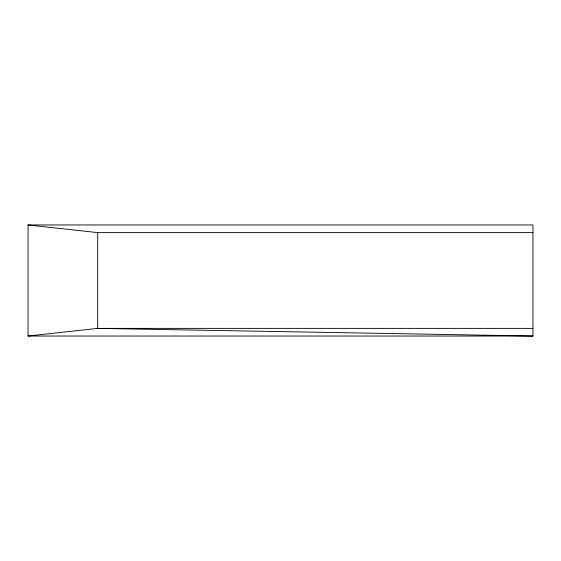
<?xml version="1.0" encoding="UTF-8"?>
<svg xmlns="http://www.w3.org/2000/svg" width="561" height="561" viewBox="0 0 561 561"><rect width="100%" height="100%" fill="white"/><g stroke="black" fill="none" stroke-linecap="round" stroke-linejoin="round"><path stroke-width="0.84" d="M28.05 336.039L532.95 336.039L532.95 224.961L28.05 224.961L28.05 336.039L97.691 328.381L532.95 328.381M28.05 224.961L97.691 232.619L532.95 232.619M532.95 336.039L97.691 328.381L97.691 232.619"/></g></svg>
